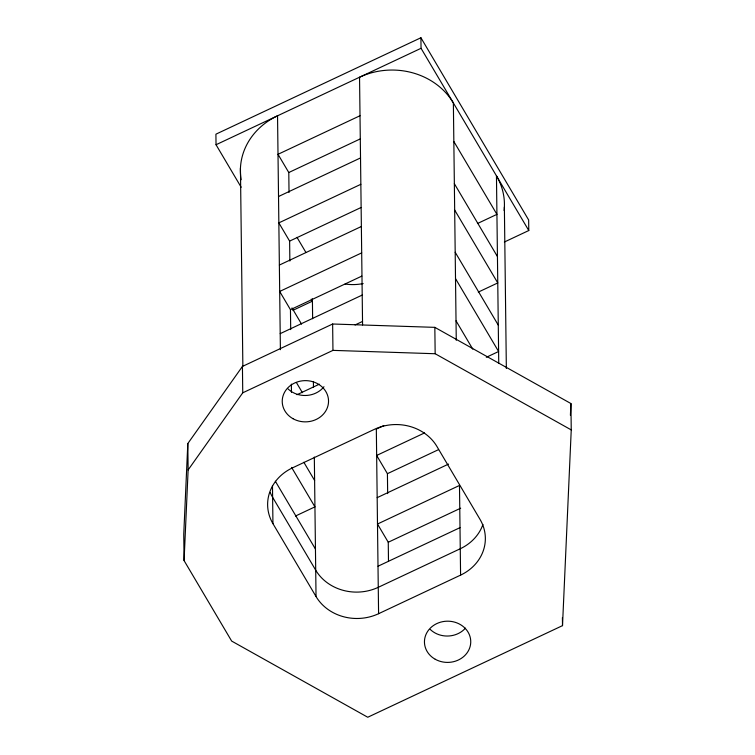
<?xml version="1.0" encoding="UTF-8"?>
<svg xmlns="http://www.w3.org/2000/svg" width="755" height="755" viewBox="0 0 755 755"><rect width="100%" height="100%" fill="white"/><g stroke="black" fill="none" stroke-linecap="round" stroke-linejoin="round"><path stroke-width="1.13" d="M187.806 443.562L183.758 534.219L184.078 560.587L231.662 641.08L367.751 717.25L562.503 625.64L571.242 429.906L570.922 403.538L434.833 327.359L332.634 324.008L242.43 366.43L187.806 443.562L188.127 469.94L184.078 560.587M570.402 415.259L570.922 403.538M188.127 469.94L242.751 392.808L332.955 350.377L435.163 353.736L571.242 429.906M504.349 242.025L528.783 230.53L528.651 219.979L420.912 37.75L215.911 134.182L216.034 144.734L241.175 187.249M216.034 144.734L421.045 48.301L420.912 37.75M360.012 115.732L278.01 154.303L288.787 172.527L289.023 192.459M288.787 172.527L360.135 138.967M278.529 196.508L360.531 157.927M360.852 184.305L278.85 222.876L289.618 241.1L289.863 261.032M289.618 241.1L360.975 207.54M279.359 265.071L361.362 226.5M361.692 252.878L279.69 291.449L290.458 309.673L290.703 329.595M290.458 309.673L361.815 276.113M292.949 310.314L312.428 301.151L311.23 299.131M477.453 223.527L496.932 214.363L453.83 141.478M280.199 333.644L362.202 295.073M355.067 324.952L362.523 321.451M478.293 292.1L497.772 282.936L454.67 210.041M297.017 394.705L319.374 384.182M486.305 357.294L498.602 351.509L455.51 278.614M383.776 425.575L376.33 429.085L378.585 613.702A46.319 41.232 -0.7 0 1 316.034 596.535L272.942 523.649L272.47 485.55M424.574 432.917L376.651 455.454L387.419 473.678L387.664 493.61M295.46 516.033L314.939 506.869L291.59 467.383M387.419 473.678L438.542 449.631M377.16 497.658L448.517 464.089M388.485 561.003L388.259 542.25L460.673 508.19M378 566.222L460.003 527.651M378.585 613.702L460.588 575.121A46.319 41.232 -0.7 0 0 480.038 519.393L436.947 446.498A46.319 41.232 -0.7 0 0 374.395 429.34L292.393 467.911A46.319 41.232 -0.7 0 0 272.942 523.649M421.045 48.301L528.783 230.53M454.35 183.673L497.441 256.568M455.19 252.245L498.281 325.131M456.029 320.818L472.781 349.159M296.989 237.344L305.964 252.529M291.987 307.917L301.566 324.112M296.422 382.568L302.406 392.685M388.259 542.25L377.481 524.027L459.484 485.456L460.588 575.121M303.84 462.268L314.618 480.491M275.349 481.237L315.448 549.064M562.409 617.618L562.503 625.64M504.378 207.068L506.35 368.487M498.744 363.231L496.46 175.858A69.479 61.853 -0.7 0 1 504.113 210.532M456.265 340.307L453.368 102.973A69.479 61.853 -0.7 0 0 359.54 77.227L362.57 324.961M434.833 327.359L435.163 353.736M332.634 324.008L332.955 350.377M312.4 298.82L312.636 318.733M313.4 381.445L313.476 387.306M314.325 457.049L316.034 596.535M291.364 384.106L291.468 392.307M280.398 349.697L277.538 115.798A69.479 61.853 -0.7 0 0 241.138 179.718M240.439 168.186L242.855 366.128M242.43 366.43L242.751 392.808M465.457 628.141A23.16 20.621 -0.7 0 1 430.256 629.453M323.97 386.73A23.16 20.621 -0.7 0 1 288.042 388.9M270.158 492.345A46.319 41.232 -0.7 0 0 272.612 497.271L315.713 570.167A46.319 41.232 -0.7 0 0 378.255 587.324L460.257 548.753A46.319 41.232 -0.7 0 0 482.945 524.442M363.155 283.559A46.319 41.232 -0.7 0 1 345.092 284.022M293.016 418.714A23.16 20.621 -0.7 0 0 328.519 402.009A23.16 20.621 -0.7 0 0 294.61 383.021A23.16 20.621 -0.7 0 0 293.016 418.714M435.229 659.257A23.16 20.621 -0.7 0 0 470.733 642.552A23.16 20.621 -0.7 0 0 436.824 623.573A23.16 20.621 -0.7 0 0 435.229 659.257"/></g></svg>
